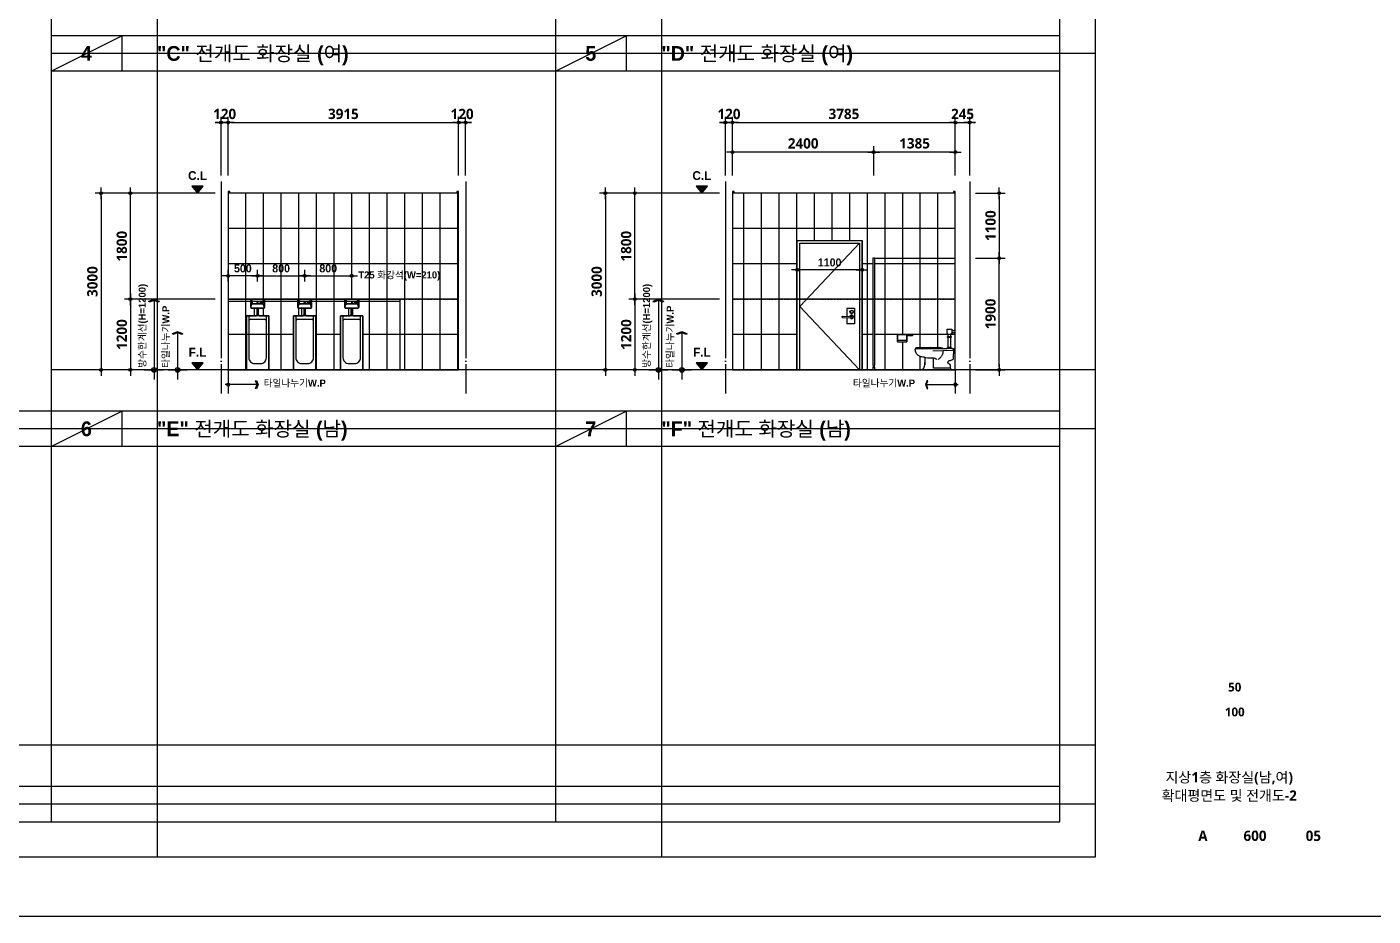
# Model space of a CAD drawing. Header units: millimetres. Extents: x 0 to 336000, y 0 to 30768.
# Drawn here: x 186352 to 209223, y 0 to 15100 of the extents above; entities that cross this region are included whole.
import ezdxf
from ezdxf.enums import TextEntityAlignment as Align

# ---------------------------------------------------------------- set-up
doc = ezdxf.new("R2010")
doc.units = ezdxf.units.MM
doc.header["$LTSCALE"] = 50
doc.linetypes.add('CEN', pattern=[62, 60, -1, 0, -1])
doc.linetypes.add('HID', pattern=[0.5, 0.25, -0.25])
doc.layers.get('Defpoints').update_dxf_attribs({"color": 153})
for name, color, linetype in [('A-ANNO-DIM', 4, 'Continuous'), ('A-ANNO-GRA1', 7, 'Continuous'), ('A-ANNO-LEAD', 4, 'Continuous'), ('A-ANNO-SYMB', 7, 'Continuous'), ('A-ANNO-TEXT1', 7, 'Continuous'), ('A-ANNO-TITL', 7, 'Continuous'), ('A-CEN', 1, 'CEN'), ('A-FLOR-TOIL-ELE1', 3, 'Continuous'), ('A-FLOR-TOIL-ELE2', 4, 'Continuous'), ('A-FLOR-TOIL-TILE', 8, 'Continuous'), ('A-ST-AXIS-DIM', 7, 'Continuous'), ('A-WALL-MASN', 3, 'Continuous'), ('CEN', 1, 'Continuous'), ('DIM', 7, 'Continuous'), ('DOOR', 4, 'Continuous'), ('ELE2', 3, 'Continuous'), ('HID', 7, 'HID'), ('WIN', 6, 'Continuous')]:
    doc.layers.add(name, color=color, linetype=linetype)
doc.layers.add('G(그리드1)', color=185, linetype='Continuous', plot=False)
doc.layers.add('G(그리드2)', color=235, linetype='Continuous', plot=False)
doc.styles.add('2020음성 1차', font='나눔고딕Bold.ttf')
doc.styles.add('SH_진천_나눔', font='')
doc.styles.get('SH_진천_나눔').set_extended_font_data('NanumGothic', bold=True)
doc.dimstyles.new('SHP 50', dxfattribs={"dimscale": 50, "dimtxt": 3.5, "dimasz": 1, "dimexe": 2, "dimexo": 2, "dimgap": 1, "dimtad": 1, "dimdec": 0, "dimzin": 0, "dimdsep": 46, "dimtxsty": 'SH_진천_나눔', "dimblk": 'DIMDOT', "dimcen": 0.09, "dimclrd": 256, "dimclre": 256, "dimclrt": 3, "dimadec": 0, "dimazin": 1, "dimtfac": 1, "dimtdec": 0, "dimtix": 1, "dimtmove": 2, "dimatfit": 0, "dimldrblk": 'DIMDOT', "dimfxl": 1, "dimtolj": 1, "dimtzin": 0, "dimlwd": -1, "dimlwe": -1, "dimarcsym": 0})
doc.dimstyles.new('SHP 50내부', dxfattribs={"dimscale": 50, "dimtxt": 2.7, "dimasz": 1, "dimexe": 2, "dimexo": 2, "dimgap": 1, "dimtad": 1, "dimdec": 0, "dimzin": 0, "dimdsep": 46, "dimtxsty": '2020음성 1차', "dimblk": 'DIMDOT', "dimcen": 0.09, "dimclrd": 256, "dimclre": 256, "dimclrt": 3, "dimadec": 0, "dimazin": 1, "dimtfac": 1, "dimtdec": 0, "dimtix": 1, "dimtmove": 2, "dimatfit": 0, "dimldrblk": 'DIMDOT', "dimfxl": 1, "dimtolj": 1, "dimtzin": 0, "dimlwd": -1, "dimlwe": -1, "dimarcsym": 0})

# ---------------------------------------------------------------- blocks, each defined once
blk = doc.blocks.new('DIMDOT')
at = {"color": 0}
blk.add_line((-2, 0), (2, 0), dxfattribs=at)
for radius in [0.5, 0.25]:
    blk.add_circle((0, 0), radius, dxfattribs=at)
blk = doc.blocks.new('*D22084')
at = {"layer": 'A-ST-AXIS-DIM'}
for p, q in [((189651, 12575), (189651, 13575)), ((189771, 12575), (189771, 13575)), ((189601, 13475), (189551, 13475)), ((189771, 13475), (189651, 13475)), ((189821, 13475), (189871, 13475))]:
    blk.add_line(p, q, dxfattribs=at)
at = {"layer": 'Defpoints', "color": 0}
for p in [(189651, 13475), (189651, 12475), (189771, 12475)]:
    blk.add_point(p, dxfattribs=at)
at = {"layer": 'A-ST-AXIS-DIM', "linetype": 'ByBlock', "xscale": 50, "yscale": 50, "zscale": 50}
blk.add_blockref('DIMDOT', (189651, 13475), dxfattribs=at)
at = {"layer": 'A-ST-AXIS-DIM', "linetype": 'ByBlock', "xscale": 50, "yscale": 50, "zscale": 50, "rotation": 180}
blk.add_blockref('DIMDOT', (189771, 13475), dxfattribs=at)
at = {"layer": 'A-ST-AXIS-DIM', "color": 3, "insert": (189711, 13621), "char_height": 175, "attachment_point": 5, "style": 'SH_진천_나눔'}
blk.add_mtext('\\A1;120', dxfattribs=at)
blk = doc.blocks.new('*D22085')
at = {"layer": 'A-ST-AXIS-DIM'}
for p, q in [((189771, 12575), (189771, 13575)), ((193686, 12575), (193686, 13575)), ((189821, 13475), (193636, 13475))]:
    blk.add_line(p, q, dxfattribs=at)
at = {"layer": 'Defpoints', "color": 0}
for p in [(193686, 13475), (189771, 12475), (193686, 12475)]:
    blk.add_point(p, dxfattribs=at)
at = {"layer": 'A-ST-AXIS-DIM', "linetype": 'ByBlock', "xscale": 50, "yscale": 50, "zscale": 50, "rotation": 180}
blk.add_blockref('DIMDOT', (189771, 13475), dxfattribs=at)
at = {"layer": 'A-ST-AXIS-DIM', "linetype": 'ByBlock', "xscale": 50, "yscale": 50, "zscale": 50}
blk.add_blockref('DIMDOT', (193686, 13475), dxfattribs=at)
at = {"layer": 'A-ST-AXIS-DIM', "color": 3, "insert": (191729, 13622), "char_height": 175, "attachment_point": 5, "style": 'SH_진천_나눔'}
blk.add_mtext('\\A1;3915', dxfattribs=at)
blk = doc.blocks.new('*D22086')
at = {"layer": 'A-ST-AXIS-DIM'}
for p, q in [((193686, 12575), (193686, 13575)), ((193806, 12575), (193806, 13575)), ((193636, 13475), (193586, 13475)), ((193686, 13475), (193806, 13475)), ((193856, 13475), (193906, 13475))]:
    blk.add_line(p, q, dxfattribs=at)
at = {"layer": 'Defpoints', "color": 0}
for p in [(193806, 13475), (193686, 12475), (193806, 12475)]:
    blk.add_point(p, dxfattribs=at)
at = {"layer": 'A-ST-AXIS-DIM', "linetype": 'ByBlock', "xscale": 50, "yscale": 50, "zscale": 50}
blk.add_blockref('DIMDOT', (193686, 13475), dxfattribs=at)
at = {"layer": 'A-ST-AXIS-DIM', "linetype": 'ByBlock', "xscale": 50, "yscale": 50, "zscale": 50, "rotation": 180}
blk.add_blockref('DIMDOT', (193806, 13475), dxfattribs=at)
at = {"layer": 'A-ST-AXIS-DIM', "color": 3, "insert": (193746, 13621), "char_height": 175, "attachment_point": 5, "style": 'SH_진천_나눔'}
blk.add_mtext('\\A1;120', dxfattribs=at)
blk = doc.blocks.new('*D22087')
at = {"layer": 'A-ST-AXIS-DIM'}
for p, q in [((189551, 12275), (187511, 12275)), ((187611, 12225), (187611, 9325)), ((189551, 9275), (187511, 9275))]:
    blk.add_line(p, q, dxfattribs=at)
at = {"layer": 'Defpoints', "color": 0}
for p in [(189651, 12275), (187611, 9275), (189651, 9275)]:
    blk.add_point(p, dxfattribs=at)
at = {"layer": 'A-ST-AXIS-DIM', "linetype": 'ByBlock', "xscale": 50, "yscale": 50, "zscale": 50}
for p, rotation in [((187611, 12275), 90), ((187611, 9275), 270)]:
    blk.add_blockref('DIMDOT', p, dxfattribs=dict(at, rotation=rotation))
at = {"layer": 'A-ST-AXIS-DIM', "color": 3, "insert": (187465, 10775), "char_height": 175, "attachment_point": 5, "rotation": 90, "style": 'SH_진천_나눔'}
blk.add_mtext('\\A1;3000', dxfattribs=at)
blk = doc.blocks.new('*D22088')
at = {"layer": 'A-ST-AXIS-DIM'}
for p, q in [((189551, 12275), (188011, 12275)), ((188111, 10525), (188111, 12225)), ((189551, 10475), (188011, 10475))]:
    blk.add_line(p, q, dxfattribs=at)
at = {"layer": 'Defpoints', "color": 0}
for p in [(188111, 12275), (189651, 12275), (189651, 10475)]:
    blk.add_point(p, dxfattribs=at)
at = {"layer": 'A-ST-AXIS-DIM', "linetype": 'ByBlock', "xscale": 50, "yscale": 50, "zscale": 50}
for p, rotation in [((188111, 12275), 90), ((188111, 10475), 270)]:
    blk.add_blockref('DIMDOT', p, dxfattribs=dict(at, rotation=rotation))
at = {"layer": 'A-ST-AXIS-DIM', "color": 3, "insert": (187965, 11375), "char_height": 175, "attachment_point": 5, "rotation": 90, "style": 'SH_진천_나눔'}
blk.add_mtext('\\A1;1800', dxfattribs=at)
blk = doc.blocks.new('*D22089')
at = {"layer": 'A-ST-AXIS-DIM'}
for p, q in [((189551, 10475), (188011, 10475)), ((188111, 10425), (188111, 9325)), ((189551, 9275), (188011, 9275))]:
    blk.add_line(p, q, dxfattribs=at)
at = {"layer": 'Defpoints', "color": 0}
for p in [(189651, 10475), (188111, 9275), (189651, 9275)]:
    blk.add_point(p, dxfattribs=at)
at = {"layer": 'A-ST-AXIS-DIM', "linetype": 'ByBlock', "xscale": 50, "yscale": 50, "zscale": 50}
for p, rotation in [((188111, 10475), 90), ((188111, 9275), 270)]:
    blk.add_blockref('DIMDOT', p, dxfattribs=dict(at, rotation=rotation))
at = {"layer": 'A-ST-AXIS-DIM', "color": 3, "insert": (187965, 9875), "char_height": 175, "attachment_point": 5, "rotation": 90, "style": 'SH_진천_나눔'}
blk.add_mtext('\\A1;1200', dxfattribs=at)
blk = doc.blocks.new('ARROWX')
blk.add_lwpolyline([(-0.2, -0.5), (-0.29, -0.46), (-0.11, 0), (-0.29, 0.46), (-0.2, 0.5), (0, 0)], close=True)
for points in [[(-0.2, 0.5), (-0.29, 0.46), (0, 0), (-0.11, 0)], [(0, 0), (-0.11, 0), (-0.2, -0.5), (-0.29, -0.46)]]:
    blk.add_solid(points)
blk = doc.blocks.new('Z_DOT')
at = {"layer": 'DIM', "color": 0}
for p, q in [((-3, 0), (3, 0)), ((0, -3), (0, 3))]:
    blk.add_line(p, q, dxfattribs=at)
for radius in [0.75, 0.375]:
    blk.add_circle((0, 0), radius, dxfattribs=at)
blk = doc.blocks.new('*D22090')
at = {"layer": 'A-ANNO-DIM'}
for p, q in [((189771, 10775), (189771, 10975)), ((190221, 10875), (189821, 10875)), ((190271, 10775), (190271, 10975))]:
    blk.add_line(p, q, dxfattribs=at)
at = {"layer": 'Defpoints', "color": 0}
for p in [(189771, 10875), (189771, 10675), (190271, 10675)]:
    blk.add_point(p, dxfattribs=at)
at = {"layer": 'A-ANNO-DIM', "linetype": 'ByBlock', "xscale": 50, "yscale": 50, "zscale": 50, "rotation": 180}
blk.add_blockref('DIMDOT', (189771, 10875), dxfattribs=at)
at = {"layer": 'A-ANNO-DIM', "linetype": 'ByBlock', "xscale": 50, "yscale": 50, "zscale": 50}
blk.add_blockref('DIMDOT', (190271, 10875), dxfattribs=at)
at = {"layer": 'A-ANNO-DIM', "color": 3, "insert": (190021, 10999), "char_height": 135, "attachment_point": 5, "style": '2020음성 1차'}
blk.add_mtext('\\A1;500', dxfattribs=at)
blk = doc.blocks.new('*D22091')
at = {"layer": 'A-ANNO-DIM'}
for p, q in [((190271, 10775), (190271, 10975)), ((190321, 10875), (191021, 10875)), ((191071, 10775), (191071, 10975))]:
    blk.add_line(p, q, dxfattribs=at)
at = {"layer": 'Defpoints', "color": 0}
for p in [(191071, 10875), (190271, 10675), (191071, 10675)]:
    blk.add_point(p, dxfattribs=at)
at = {"layer": 'A-ANNO-DIM', "linetype": 'ByBlock', "xscale": 50, "yscale": 50, "zscale": 50, "rotation": 180}
blk.add_blockref('DIMDOT', (190271, 10875), dxfattribs=at)
at = {"layer": 'A-ANNO-DIM', "linetype": 'ByBlock', "xscale": 50, "yscale": 50, "zscale": 50}
blk.add_blockref('DIMDOT', (191071, 10875), dxfattribs=at)
at = {"layer": 'A-ANNO-DIM', "color": 3, "insert": (190671, 10999), "char_height": 135, "attachment_point": 5, "style": '2020음성 1차'}
blk.add_mtext('\\A1;800', dxfattribs=at)
blk = doc.blocks.new('*D22092')
at = {"layer": 'A-ANNO-DIM'}
for p, q in [((191071, 10775), (191071, 10975)), ((191121, 10875), (191821, 10875)), ((191871, 10775), (191871, 10975))]:
    blk.add_line(p, q, dxfattribs=at)
at = {"layer": 'Defpoints', "color": 0}
for p in [(191871, 10875), (191071, 10675), (191871, 10675)]:
    blk.add_point(p, dxfattribs=at)
at = {"layer": 'A-ANNO-DIM', "linetype": 'ByBlock', "xscale": 50, "yscale": 50, "zscale": 50, "rotation": 180}
blk.add_blockref('DIMDOT', (191071, 10875), dxfattribs=at)
at = {"layer": 'A-ANNO-DIM', "linetype": 'ByBlock', "xscale": 50, "yscale": 50, "zscale": 50}
blk.add_blockref('DIMDOT', (191871, 10875), dxfattribs=at)
at = {"layer": 'A-ANNO-DIM', "color": 3, "insert": (191471, 10999), "char_height": 135, "attachment_point": 5, "style": '2020음성 1차'}
blk.add_mtext('\\A1;800', dxfattribs=at)
blk = doc.blocks.new('_CIDOTB')
at = {"color": 0, "linetype": 'ByBlock'}
blk.add_line((2, 0), (-1, 0), dxfattribs=at)
blk.add_circle((0, 0), 0.5, dxfattribs=at)
blk = doc.blocks.new('*D22106')
at = {"layer": 'A-ST-AXIS-DIM'}
for p, q in [((198220, 12575), (198220, 13575)), ((198340, 12575), (198340, 13575)), ((198170, 13475), (198120, 13475)), ((198340, 13475), (198220, 13475)), ((198390, 13475), (198440, 13475))]:
    blk.add_line(p, q, dxfattribs=at)
at = {"layer": 'Defpoints', "color": 0}
for p in [(198220, 13475), (198220, 12475), (198340, 12475)]:
    blk.add_point(p, dxfattribs=at)
at = {"layer": 'A-ST-AXIS-DIM', "linetype": 'ByBlock', "xscale": 50, "yscale": 50, "zscale": 50}
blk.add_blockref('DIMDOT', (198220, 13475), dxfattribs=at)
at = {"layer": 'A-ST-AXIS-DIM', "linetype": 'ByBlock', "xscale": 50, "yscale": 50, "zscale": 50, "rotation": 180}
blk.add_blockref('DIMDOT', (198340, 13475), dxfattribs=at)
at = {"layer": 'A-ST-AXIS-DIM', "color": 3, "insert": (198280, 13621), "char_height": 175, "attachment_point": 5, "style": 'SH_진천_나눔'}
blk.add_mtext('\\A1;120', dxfattribs=at)
blk = doc.blocks.new('*D22107')
at = {"layer": 'A-ST-AXIS-DIM'}
for p, q in [((198340, 12575), (198340, 13575)), ((202125, 12575), (202125, 13575)), ((198390, 13475), (202075, 13475))]:
    blk.add_line(p, q, dxfattribs=at)
at = {"layer": 'Defpoints', "color": 0}
for p in [(202125, 13475), (198340, 12475), (202125, 12475)]:
    blk.add_point(p, dxfattribs=at)
at = {"layer": 'A-ST-AXIS-DIM', "linetype": 'ByBlock', "xscale": 50, "yscale": 50, "zscale": 50, "rotation": 180}
blk.add_blockref('DIMDOT', (198340, 13475), dxfattribs=at)
at = {"layer": 'A-ST-AXIS-DIM', "linetype": 'ByBlock', "xscale": 50, "yscale": 50, "zscale": 50}
blk.add_blockref('DIMDOT', (202125, 13475), dxfattribs=at)
at = {"layer": 'A-ST-AXIS-DIM', "color": 3, "insert": (200233, 13622), "char_height": 175, "attachment_point": 5, "style": 'SH_진천_나눔'}
blk.add_mtext('\\A1;3785', dxfattribs=at)
blk = doc.blocks.new('*D22108')
at = {"layer": 'A-ST-AXIS-DIM'}
for p, q in [((202125, 12575), (202125, 13575)), ((202370, 12575), (202370, 13575)), ((202075, 13475), (202025, 13475)), ((202125, 13475), (202370, 13475)), ((202420, 13475), (202470, 13475))]:
    blk.add_line(p, q, dxfattribs=at)
at = {"layer": 'Defpoints', "color": 0}
for p in [(202370, 13475), (202125, 12475), (202370, 12475)]:
    blk.add_point(p, dxfattribs=at)
at = {"layer": 'A-ST-AXIS-DIM', "linetype": 'ByBlock', "xscale": 50, "yscale": 50, "zscale": 50}
blk.add_blockref('DIMDOT', (202125, 13475), dxfattribs=at)
at = {"layer": 'A-ST-AXIS-DIM', "linetype": 'ByBlock', "xscale": 50, "yscale": 50, "zscale": 50, "rotation": 180}
blk.add_blockref('DIMDOT', (202370, 13475), dxfattribs=at)
at = {"layer": 'A-ST-AXIS-DIM', "color": 3, "insert": (202248, 13621), "char_height": 175, "attachment_point": 5, "style": 'SH_진천_나눔'}
blk.add_mtext('\\A1;245', dxfattribs=at)
blk = doc.blocks.new('*D22109')
at = {"layer": 'A-ST-AXIS-DIM'}
for p, q in [((198120, 12275), (196080, 12275)), ((196180, 12225), (196180, 9325)), ((198120, 9275), (196080, 9275))]:
    blk.add_line(p, q, dxfattribs=at)
at = {"layer": 'Defpoints', "color": 0}
for p in [(198220, 12275), (196180, 9275), (198220, 9275)]:
    blk.add_point(p, dxfattribs=at)
at = {"layer": 'A-ST-AXIS-DIM', "linetype": 'ByBlock', "xscale": 50, "yscale": 50, "zscale": 50}
for p, rotation in [((196180, 12275), 90), ((196180, 9275), 270)]:
    blk.add_blockref('DIMDOT', p, dxfattribs=dict(at, rotation=rotation))
at = {"layer": 'A-ST-AXIS-DIM', "color": 3, "insert": (196033, 10775), "char_height": 175, "attachment_point": 5, "rotation": 90, "style": 'SH_진천_나눔'}
blk.add_mtext('\\A1;3000', dxfattribs=at)
blk = doc.blocks.new('*D22110')
at = {"layer": 'A-ST-AXIS-DIM'}
for p, q in [((198120, 12275), (196580, 12275)), ((196680, 10525), (196680, 12225)), ((198120, 10475), (196580, 10475))]:
    blk.add_line(p, q, dxfattribs=at)
at = {"layer": 'Defpoints', "color": 0}
for p in [(196680, 12275), (198220, 12275), (198220, 10475)]:
    blk.add_point(p, dxfattribs=at)
at = {"layer": 'A-ST-AXIS-DIM', "linetype": 'ByBlock', "xscale": 50, "yscale": 50, "zscale": 50}
for p, rotation in [((196680, 12275), 90), ((196680, 10475), 270)]:
    blk.add_blockref('DIMDOT', p, dxfattribs=dict(at, rotation=rotation))
at = {"layer": 'A-ST-AXIS-DIM', "color": 3, "insert": (196533, 11375), "char_height": 175, "attachment_point": 5, "rotation": 90, "style": 'SH_진천_나눔'}
blk.add_mtext('\\A1;1800', dxfattribs=at)
blk = doc.blocks.new('*D22111')
at = {"layer": 'A-ST-AXIS-DIM'}
for p, q in [((198120, 10475), (196580, 10475)), ((196680, 10425), (196680, 9325)), ((198120, 9275), (196580, 9275))]:
    blk.add_line(p, q, dxfattribs=at)
at = {"layer": 'Defpoints', "color": 0}
for p in [(198220, 10475), (196680, 9275), (198220, 9275)]:
    blk.add_point(p, dxfattribs=at)
at = {"layer": 'A-ST-AXIS-DIM', "linetype": 'ByBlock', "xscale": 50, "yscale": 50, "zscale": 50}
for p, rotation in [((196680, 10475), 90), ((196680, 9275), 270)]:
    blk.add_blockref('DIMDOT', p, dxfattribs=dict(at, rotation=rotation))
at = {"layer": 'A-ST-AXIS-DIM', "color": 3, "insert": (196534, 9875), "char_height": 175, "attachment_point": 5, "rotation": 90, "style": 'SH_진천_나눔'}
blk.add_mtext('\\A1;1200', dxfattribs=at)
blk = doc.blocks.new('*D22112')
at = {"layer": 'A-ST-AXIS-DIM'}
for p, q in [((202470, 11175), (202970, 11175)), ((202870, 9325), (202870, 11125)), ((202470, 9275), (202970, 9275))]:
    blk.add_line(p, q, dxfattribs=at)
at = {"layer": 'Defpoints', "color": 0}
for p in [(202370, 11175), (202870, 11175), (202370, 9275)]:
    blk.add_point(p, dxfattribs=at)
at = {"layer": 'A-ST-AXIS-DIM', "linetype": 'ByBlock', "xscale": 50, "yscale": 50, "zscale": 50}
for p, rotation in [((202870, 11175), 90), ((202870, 9275), 270)]:
    blk.add_blockref('DIMDOT', p, dxfattribs=dict(at, rotation=rotation))
at = {"layer": 'A-ST-AXIS-DIM', "color": 3, "insert": (202723, 10225), "char_height": 175, "attachment_point": 5, "rotation": 90, "style": 'SH_진천_나눔'}
blk.add_mtext('\\A1;1900', dxfattribs=at)
blk = doc.blocks.new('*D22113')
at = {"layer": 'A-ST-AXIS-DIM'}
for p, q in [((202470, 12275), (202970, 12275)), ((202870, 12225), (202870, 11225)), ((202470, 11175), (202970, 11175))]:
    blk.add_line(p, q, dxfattribs=at)
at = {"layer": 'Defpoints', "color": 0}
for p in [(202370, 12275), (202370, 11175), (202870, 11175)]:
    blk.add_point(p, dxfattribs=at)
at = {"layer": 'A-ST-AXIS-DIM', "linetype": 'ByBlock', "xscale": 50, "yscale": 50, "zscale": 50}
for p, rotation in [((202870, 12275), 90), ((202870, 11175), 270)]:
    blk.add_blockref('DIMDOT', p, dxfattribs=dict(at, rotation=rotation))
at = {"layer": 'A-ST-AXIS-DIM', "color": 3, "insert": (202724, 11725), "char_height": 175, "attachment_point": 5, "rotation": 90, "style": 'SH_진천_나눔'}
blk.add_mtext('\\A1;1100', dxfattribs=at)
blk = doc.blocks.new('*D22114')
at = {"layer": 'A-ST-AXIS-DIM'}
for p, q in [((198340, 12575), (198340, 13075)), ((200740, 12575), (200740, 13075)), ((200690, 12975), (198390, 12975))]:
    blk.add_line(p, q, dxfattribs=at)
at = {"layer": 'Defpoints', "color": 0}
for p in [(198340, 12975), (198340, 12475), (200740, 12475)]:
    blk.add_point(p, dxfattribs=at)
at = {"layer": 'A-ST-AXIS-DIM', "linetype": 'ByBlock', "xscale": 50, "yscale": 50, "zscale": 50, "rotation": 180}
blk.add_blockref('DIMDOT', (198340, 12975), dxfattribs=at)
at = {"layer": 'A-ST-AXIS-DIM', "linetype": 'ByBlock', "xscale": 50, "yscale": 50, "zscale": 50}
blk.add_blockref('DIMDOT', (200740, 12975), dxfattribs=at)
at = {"layer": 'A-ST-AXIS-DIM', "color": 3, "insert": (199540, 13121), "char_height": 175, "attachment_point": 5, "style": 'SH_진천_나눔'}
blk.add_mtext('\\A1;2400', dxfattribs=at)
blk = doc.blocks.new('*D22115')
at = {"layer": 'A-ST-AXIS-DIM'}
for p, q in [((200740, 12575), (200740, 13075)), ((202125, 12575), (202125, 13075)), ((202075, 12975), (200790, 12975))]:
    blk.add_line(p, q, dxfattribs=at)
at = {"layer": 'Defpoints', "color": 0}
for p in [(200740, 12975), (200740, 12475), (202125, 12475)]:
    blk.add_point(p, dxfattribs=at)
at = {"layer": 'A-ST-AXIS-DIM', "linetype": 'ByBlock', "xscale": 50, "yscale": 50, "zscale": 50, "rotation": 180}
blk.add_blockref('DIMDOT', (200740, 12975), dxfattribs=at)
at = {"layer": 'A-ST-AXIS-DIM', "linetype": 'ByBlock', "xscale": 50, "yscale": 50, "zscale": 50}
blk.add_blockref('DIMDOT', (202125, 12975), dxfattribs=at)
at = {"layer": 'A-ST-AXIS-DIM', "color": 3, "insert": (201433, 13122), "char_height": 175, "attachment_point": 5, "style": 'SH_진천_나눔'}
blk.add_mtext('\\A1;1385', dxfattribs=at)
blk = doc.blocks.new('*D22116')
at = {"layer": 'A-ANNO-DIM'}
for p, q in [((199440, 10875), (199440, 11075)), ((200540, 10875), (200540, 11075)), ((200490, 10975), (199490, 10975))]:
    blk.add_line(p, q, dxfattribs=at)
at = {"layer": 'Defpoints', "color": 0}
for p in [(199440, 10975), (199440, 10775), (200540, 10775)]:
    blk.add_point(p, dxfattribs=at)
at = {"layer": 'A-ANNO-DIM', "linetype": 'ByBlock', "xscale": 50, "yscale": 50, "zscale": 50, "rotation": 180}
blk.add_blockref('DIMDOT', (199440, 10975), dxfattribs=at)
at = {"layer": 'A-ANNO-DIM', "linetype": 'ByBlock', "xscale": 50, "yscale": 50, "zscale": 50}
blk.add_blockref('DIMDOT', (200540, 10975), dxfattribs=at)
at = {"layer": 'A-ANNO-DIM', "color": 3, "insert": (199990, 11099), "char_height": 135, "attachment_point": 5, "style": '2020음성 1차'}
blk.add_mtext('\\A1;1100', dxfattribs=at)

msp = doc.modelspace()

# ---------------------------------------------------------------- hatches: boundary and pattern name
at = {"layer": 'A-ANNO-SYMB', "transparency": 33554687}
h = msp.add_hatch(color=256, dxfattribs=at)
h.dxf.hatch_style = 1
h.paths.add_polyline_path([(189346.8, 12395.5), (189155.8, 12395.5), (189251.3, 12275)])
h = msp.add_hatch(color=256, dxfattribs=at)
h.dxf.hatch_style = 1
h.paths.add_polyline_path([(197915.5, 12395.5), (197724.5, 12395.5), (197820, 12275)])
h = msp.add_hatch(color=256, dxfattribs=at)
h.dxf.hatch_style = 1
h.paths.add_polyline_path([(189346.8, 9395.5), (189155.8, 9395.5), (189251.3, 9275)])
h = msp.add_hatch(color=256, dxfattribs=at)
h.dxf.hatch_style = 1
h.paths.add_polyline_path([(197915.5, 9395.5), (197724.5, 9395.5), (197820, 9275)])

# ---------------------------------------------------------------- linework, layer by layer
at = {"layer": 'A-ANNO-GRA1'}
for p, q in [((186762.6, 27100), (186762.6, 1600)), ((195331.3, 27100), (195331.3, 1600)), ((203900, 14950), (186762.6, 14950)), ((187962.6, 14950), (187962.6, 14350)), ((196531.3, 14950), (196531.3, 14350)), ((203900, 14350), (186762.6, 14350)), ((203900, 8575), (169625.2, 8575)), ((187962.6, 8575), (187962.6, 7975)), ((196531.3, 8575), (196531.3, 7975)), ((203900, 7975), (169625.2, 7975)), ((203900, 2200), (169625.2, 2200))]:
    msp.add_line(p, q, dxfattribs=at)
msp.add_lwpolyline([(169625.2, 27100), (169625.2, 1600), (203900, 1600), (203900, 27100)], close=True, dxfattribs=at)
at = {"layer": 'A-ANNO-LEAD'}
msp.add_lwpolyline([(191443.6, 10457.5, 0, 40, 0), (191510.4, 10557.1, 0, 0, 0), (191732.3, 10888.1, 0, 0, 0), (191982.3, 10888.1, 0, 0, 0)], format="xyseb", dxfattribs=at)
at = {"layer": 'A-ANNO-SYMB'}
for p, q in [((188511.3, 10456.4), (188511.3, 9376.4)), ((197080, 10456.4), (197080, 9376.4)), ((188911.3, 9900.4), (188911.3, 9437)), ((197480, 9900.4), (197480, 9437)), ((190257.4, 9025), (189871.3, 9025)), ((201638.9, 9025), (202025, 9025))]:
    msp.add_line(p, q, dxfattribs=at)
at = {"layer": 'A-ANNO-SYMB', "transparency": 33554687}
for points in [[(189346.8, 12395.5), (189155.8, 12395.5), (189251.3, 12275)], [(197915.5, 12395.5), (197724.5, 12395.5), (197820, 12275)], [(189346.8, 9395.5), (189155.8, 9395.5), (189251.3, 9275)], [(197915.5, 9395.5), (197724.5, 9395.5), (197820, 9275)]]:
    msp.add_lwpolyline(points, close=True, dxfattribs=at)
at = {"layer": 'A-CEN'}
for p, q in [((189651.3, 12475), (189651.3, 8875)), ((193806.3, 12475), (193806.3, 8875)), ((198220, 12475), (198220, 8875)), ((202370, 12475), (202370, 8875))]:
    msp.add_line(p, q, dxfattribs=at)
at = {"layer": 'A-FLOR-TOIL-ELE1'}
msp.add_lwpolyline([(200540, 9275), (199440, 9275), (199440, 11475), (200540, 11475)], close=True, dxfattribs=at)
at = {"layer": 'A-FLOR-TOIL-ELE2'}
for p, q in [((190153.8, 10335), (190153.8, 10465)), ((190153.8, 10335), (190175, 10393.4)), ((190163.8, 10475), (190378.8, 10475)), ((190378.8, 10325), (190163.8, 10325)), ((190181.9, 10410), (190181.9, 10433.5)), ((190184.4, 10400), (190358.2, 10400)), ((190348.2, 10400), (190189.4, 10400)), ((190191.9, 10443.5), (190350.7, 10443.5)), ((190221.3, 10195), (190221.3, 10325)), ((190261.3, 10210), (190261.3, 10325)), ((190261.3, 10325), (190281.3, 10325)), ((190281.3, 10325), (190281.3, 10210)), ((190317.8, 10412.4), (190317.8, 10431.2)), ((190319.8, 10433.2), (190351.4, 10433.2)), ((190351.4, 10410.4), (190319.8, 10410.4)), ((190353.4, 10431.2), (190353.4, 10412.4)), ((190360.7, 10433.5), (190360.7, 10410)), ((190388.8, 10335), (190367.6, 10393.4)), ((190388.8, 10465), (190388.8, 10335)), ((190953.8, 10335), (190953.8, 10465)), ((190953.8, 10335), (190975, 10393.4)), ((190963.8, 10475), (191178.8, 10475)), ((191178.8, 10325), (190963.8, 10325)), ((190981.9, 10410), (190981.9, 10433.5)), ((190984.4, 10400), (191158.2, 10400)), ((191148.2, 10400), (190989.4, 10400)), ((190991.9, 10443.5), (191150.7, 10443.5)), ((191021.3, 10195), (191021.3, 10325)), ((191061.3, 10210), (191061.3, 10325)), ((191061.3, 10325), (191081.3, 10325)), ((191081.3, 10325), (191081.3, 10210)), ((191117.8, 10412.4), (191117.8, 10431.2)), ((191119.8, 10433.2), (191151.4, 10433.2)), ((191151.4, 10410.4), (191119.8, 10410.4)), ((191153.4, 10431.2), (191153.4, 10412.4)), ((191160.7, 10433.5), (191160.7, 10410)), ((191188.8, 10335), (191167.6, 10393.4)), ((191188.8, 10465), (191188.8, 10335)), ((191753.8, 10335), (191753.8, 10465)), ((191753.8, 10335), (191775, 10393.4)), ((191763.8, 10475), (191978.8, 10475)), ((191978.8, 10325), (191763.8, 10325)), ((191781.9, 10410), (191781.9, 10433.5)), ((191784.4, 10400), (191958.2, 10400)), ((191948.2, 10400), (191789.4, 10400)), ((191791.9, 10443.5), (191950.7, 10443.5)), ((191821.3, 10195), (191821.3, 10325)), ((191861.3, 10210), (191861.3, 10325)), ((191861.3, 10325), (191881.3, 10325)), ((191881.3, 10325), (191881.3, 10210)), ((191917.8, 10412.4), (191917.8, 10431.2)), ((191919.8, 10433.2), (191951.4, 10433.2)), ((191951.4, 10410.4), (191919.8, 10410.4)), ((191953.4, 10431.2), (191953.4, 10412.4)), ((191960.7, 10433.5), (191960.7, 10410)), ((191988.8, 10335), (191967.6, 10393.4)), ((191988.8, 10465), (191988.8, 10335)), ((192686.3, 10475), (192686.3, 9275)), ((200283.9, 10320.8), (200283.9, 10185.2)), ((200414.8, 10320.8), (200283.9, 10320.8)), ((200414.8, 10320.8), (200414.8, 10059)), ((190081.3, 10195), (190246.3, 10195)), ((190081.3, 9275), (190081.3, 10195)), ((190151.3, 10135), (190391.3, 10135)), ((190246.3, 10195), (190251.3, 10205)), ((190296.3, 10195), (190246.3, 10195)), ((190251.3, 10205), (190256.3, 10205)), ((190251.3, 10205), (190291.3, 10205)), ((190256.3, 10210), (190261.3, 10210)), ((190256.3, 10205), (190256.3, 10210)), ((190256.3, 10210), (190286.3, 10210)), ((190281.3, 10210), (190286.3, 10210)), ((190286.3, 10210), (190286.3, 10205)), ((190286.3, 10205), (190291.3, 10205)), ((190291.3, 10205), (190296.3, 10195)), ((190296.3, 10195), (190461.3, 10195)), ((190461.3, 10195), (190461.3, 9275)), ((190881.3, 10195), (191046.3, 10195)), ((190881.3, 9275), (190881.3, 10195)), ((190951.3, 10135), (191191.3, 10135)), ((191046.3, 10195), (191051.3, 10205)), ((191096.3, 10195), (191046.3, 10195)), ((191051.3, 10205), (191056.3, 10205)), ((191051.3, 10205), (191091.3, 10205)), ((191056.3, 10210), (191061.3, 10210)), ((191056.3, 10205), (191056.3, 10210)), ((191056.3, 10210), (191086.3, 10210)), ((191081.3, 10210), (191086.3, 10210)), ((191086.3, 10210), (191086.3, 10205)), ((191086.3, 10205), (191091.3, 10205)), ((191091.3, 10205), (191096.3, 10195)), ((191096.3, 10195), (191261.3, 10195)), ((191261.3, 10195), (191261.3, 9275)), ((191681.3, 10195), (191846.3, 10195)), ((191681.3, 9275), (191681.3, 10195)), ((191751.3, 10135), (191991.3, 10135)), ((191846.3, 10195), (191851.3, 10205)), ((191896.3, 10195), (191846.3, 10195)), ((191851.3, 10205), (191856.3, 10205)), ((191851.3, 10205), (191891.3, 10205)), ((191856.3, 10210), (191861.3, 10210)), ((191856.3, 10205), (191856.3, 10210)), ((191856.3, 10210), (191886.3, 10210)), ((191881.3, 10210), (191886.3, 10210)), ((191886.3, 10210), (191886.3, 10205)), ((191886.3, 10205), (191891.3, 10205)), ((191891.3, 10205), (191896.3, 10195)), ((191896.3, 10195), (192061.3, 10195)), ((192061.3, 10195), (192061.3, 9275)), ((200206.5, 10182.9), (200363.6, 10187.6)), ((200206.5, 10167.1), (200363.6, 10162.4)), ((200283.9, 10164.8), (200283.9, 10059)), ((200414.8, 10059), (200283.9, 10059)), ((201144, 9874.1), (201300, 9874.1)), ((201144, 9874.1), (201144, 9754.1)), ((201144, 9754.1), (201144, 9874.1)), ((201400, 9874.1), (201300, 9874.1)), ((201300, 9874.1), (201300, 9754.1)), ((201300, 9754.1), (201300, 9874.1)), ((201400, 9854.1), (201300, 9854.1)), ((201400, 9874.1), (201400, 9854.1)), ((202045, 9874.1), (202005, 9874.1)), ((202005, 9844.1), (202045, 9844.1)), ((202065, 9944.1), (202065, 9904.1)), ((202115, 9944.1), (202115, 9904.1)), ((201144, 9779.1), (201300, 9779.1)), ((201144, 9774.1), (201144, 9754.1)), ((201144, 9754.1), (201300, 9754.1)), ((202055, 9649.1), (201995, 9649.1)), ((202045, 9824.1), (202005, 9824.1)), ((202045, 9654.1), (202005, 9654.1)), ((201605, 9484.8), (201605, 9359.1)), ((202085, 9604.1), (201745, 9594.1)), ((201755, 9304.1), (201755, 9474.1)), ((190461.3, 9275), (190081.3, 9275)), ((191261.3, 9275), (190881.3, 9275)), ((192061.3, 9275), (191681.3, 9275)), ((202040, 9304.1), (201755, 9304.1))]:
    msp.add_line(p, q, dxfattribs=at)
for points in [[(199440, 9275), (199485, 9275), (199485, 11430), (200494.9, 11430), (200495, 9275)], [(202065, 9639.1), (201985, 9639.1)]]:
    msp.add_lwpolyline(points, dxfattribs=at)
for points in [[(200725, 9354.1), (200755, 9354.1), (200755, 11174.1), (200725, 11174.1)], [(200745, 9324.1), (200735, 9324.1), (200735, 9354.1), (200745, 9354.1)]]:
    msp.add_lwpolyline(points, close=True, dxfattribs=at)
for points in [[(190261.3, 10325), (190261.3, 10210), (190256.3, 10210), (190256.3, 10205), (190251.3, 10205), (190246.3, 10195), (190081.3, 10195), (190081.3, 9275), (190461.3, 9275), (190461.3, 10195), (190296.3, 10195), (190291.3, 10205), (190286.3, 10205), (190286.3, 10210), (190281.3, 10210), (190281.3, 10325), (190378.8, 10325, 0.4142136), (190388.8, 10335), (190388.8, 10465, 0.4142136), (190378.8, 10475), (190163.8, 10475, 0.4142136), (190153.8, 10465), (190153.8, 10335, 0.4142136), (190163.8, 10325)], [(191061.3, 10325), (191061.3, 10210), (191056.3, 10210), (191056.3, 10205), (191051.3, 10205), (191046.3, 10195), (190881.3, 10195), (190881.3, 9275), (191261.3, 9275), (191261.3, 10195), (191096.3, 10195), (191091.3, 10205), (191086.3, 10205), (191086.3, 10210), (191081.3, 10210), (191081.3, 10325), (191178.8, 10325, 0.4142136), (191188.8, 10335), (191188.8, 10465, 0.4142136), (191178.8, 10475), (190963.8, 10475, 0.4142136), (190953.8, 10465), (190953.8, 10335, 0.4142136), (190963.8, 10325)], [(191861.3, 10325), (191861.3, 10210), (191856.3, 10210), (191856.3, 10205), (191851.3, 10205), (191846.3, 10195), (191681.3, 10195), (191681.3, 9275), (192061.3, 9275), (192061.3, 10195), (191896.3, 10195), (191891.3, 10205), (191886.3, 10205), (191886.3, 10210), (191881.3, 10210), (191881.3, 10325), (191978.8, 10325, 0.4142136), (191988.8, 10335), (191988.8, 10465, 0.4142136), (191978.8, 10475), (191763.8, 10475, 0.4142136), (191753.8, 10465), (191753.8, 10335, 0.4142136), (191763.8, 10325)], [(201905, 9644.1), (201670, 9644.1), (201450, 9644.1, 0.6681786), (201449.8, 9644.7, 0.0416159), (201455, 9649.1, 0.145358), (201473.2, 9655.4, 0.0123166), (201695, 9659.1, 0.0048499), (201863.6, 9656.2, 0.0495317), (201880, 9654.1, 0.0388998), (201905.4, 9646.2, 0.8257928)], [(200740, 9274.1), (200730, 9274.1), (200730, 9319.1, -0.4142136), (200735, 9324.1), (200745, 9324.1, -0.4142136), (200750, 9319.1), (200750, 9274.1)]]:
    msp.add_lwpolyline(points, format="xyb", close=True, dxfattribs=at)
for points in [[(190121.3, 10195), (190121.3, 9485, 0.4142136), (190221.3, 9385), (190321.3, 9385, 0.4142136), (190421.3, 9485), (190421.3, 10195)], [(190921.3, 10195), (190921.3, 9485, 0.4142136), (191021.3, 9385), (191121.3, 9385, 0.4142136), (191221.3, 9485), (191221.3, 10195)], [(191721.3, 10195), (191721.3, 9485, 0.4142136), (191821.3, 9385), (191921.3, 9385, 0.4142136), (192021.3, 9485), (192021.3, 10195)], [(202040, 9274.1), (201590, 9274.1, -0.5766821), (201581.5, 9288.8, 0.0999378), (201605, 9359.1), (201615, 9444.1, 0.0164649), (201615.3, 9453.8, 0.0154745), (201615, 9464.1, 0.0650559), (201613.9, 9469.6, 0.0347128), (201610, 9479.1, 0.1313089), (201605.1, 9484.7, 0.0884774), (201595, 9489.1, -0.0055303), (201552.2, 9496.4, -0.0191673), (201540, 9499.1, -0.0518299), (201523.8, 9505.2, -0.032539), (201500, 9519.1, -0.0479468), (201478.1, 9537.2, -0.0636254), (201465, 9554.1, -0.0315973), (201455.6, 9572.8, -0.0383776), (201450, 9589.1, -0.0135161), (201446.9, 9602.7, -0.0163211), (201445, 9614.1, -0.0330412), (201444.4, 9622.6, -0.0426563), (201445, 9629.1, -0.1549414), (201448.9, 9636.6, -0.1989124), (201455, 9639.1), (201710, 9639.1), (201985, 9639.1), (201990, 9649.1), (201995, 9649.1), (201995, 9654.1), (202005, 9654.1), (202005, 9824.1), (201995, 9824.1), (201995, 9844.1), (202005, 9844.1), (202005, 9874.1), (201985, 9894.1), (201985, 9969.1), (202065, 9969.1), (202065, 9944.1), (202115, 9944.1), (202115, 9954.1), (202125, 9959.1)], [(202125, 9889.1), (202115, 9899.1), (202115, 9904.1), (202065, 9904.1), (202065, 9894.1), (202045, 9874.1), (202045, 9844.1), (202055, 9844.1), (202055, 9824.1), (202045, 9824.1), (202045, 9654.1), (202055, 9654.1), (202055, 9649.1), (202060, 9649.1), (202065, 9639.1), (202095, 9639.1), (202095, 9579.1), (202095, 9549.1, -0.4142136), (202092.5, 9546.6, 0.4142136), (202090, 9544.1), (202090, 9509.1), (202090, 9474.1, -0.0954146), (202087.3, 9459.9, -0.1061955), (202080, 9449.1, -0.0760075), (202072.6, 9443.9, -0.0280162), (202050, 9434.1, -0.0760763), (202023.8, 9428.8, 0.1407596), (202010, 9424.1, 0.0445652), (202005.1, 9420.1, 0.0360624), (202000, 9414.1, 0.04442), (201996.1, 9407.8, 0.0885716), (201995, 9404.1, 0.1444756), (201996, 9398.7, 0.1305202), (202000, 9394.1), (202015, 9384.1), (202030, 9374.1, -0.1667819), (202031.5, 9372.2, -0.0297034), (202035, 9359.1, -0.0152699), (202036.3, 9351.9, -0.0039741), (202040, 9324.1, -0.0315106), (202043, 9277.1, -0.4142136), (202040, 9274.1)], [(201595, 9489.1, 0.0497367), (201706.5, 9482.6, -0.0871938), (201770, 9474.1, -0.0184175), (201781.7, 9470, -0.015676), (201795, 9464.1, -0.0362152), (201800.7, 9460.9, -0.0207883), (201810, 9454.1)], [(201915, 9599.1, 0.0105575), (201915.2, 9589.3, 0.020332), (201915, 9584.1, 0.0151462), (201912.6, 9562.4, 0.0245814), (201910, 9549.1, 0.0559194), (201903.9, 9532.6, 0.0359211), (201890, 9509.1, 0.0278972), (201877.1, 9492.6, 0.0181769), (201855, 9469.1, 0.0339544), (201848.8, 9463.8, 0.0166436), (201835, 9454.1)]]:
    msp.add_lwpolyline(points, format="xyb", dxfattribs=at)
for centre, radius in [((190271.3, 10414.7), 8.71), ((191071.3, 10414.7), 8.71), ((191871.3, 10414.7), 8.71), ((200365.1, 10260.1), 29.9), ((200365.1, 10260.1), 24.7)]:
    msp.add_circle(centre, radius, dxfattribs=at)
for centre, radius, start, end in [((190163.8, 10465), 10, 90, 180), ((190204.5, 10482), 53.5, 198.52924, 244.97378), ((190163.8, 10335), 10, 180, 270), ((190212.7, 10492), 51.8, 199.11635, 249.25923), ((190184.4, 10390), 10, 90, 160.06746), ((190191.9, 10433.5), 10, 90, 180), ((190191.9, 10410), 10, 180, 270), ((190319.8, 10431.2), 2, 90, 180), ((190319.8, 10412.4), 2, 180, 270), ((190329.9, 10492), 51.8, 290.74077, 340.88365), ((190350.7, 10433.5), 10, 0, 90), ((190350.7, 10410), 10, 270, 0), ((190351.4, 10431.2), 2, 0, 90), ((190351.4, 10412.4), 2, 270, 0), ((190358.2, 10390), 10, 19.93254, 90), ((190338.1, 10482), 53.5, 295.02622, 341.47076), ((190378.8, 10465), 10, 0, 90), ((190378.8, 10335), 10, 270, 0), ((190963.8, 10465), 10, 90, 180), ((191004.5, 10482), 53.5, 198.52924, 244.97378), ((190963.8, 10335), 10, 180, 270), ((191012.7, 10492), 51.8, 199.11635, 249.25923), ((190984.4, 10390), 10, 90, 160.06746), ((190991.9, 10433.5), 10, 90, 180), ((190991.9, 10410), 10, 180, 270), ((191119.8, 10431.2), 2, 90, 180), ((191119.8, 10412.4), 2, 180, 270), ((191129.9, 10492), 51.8, 290.74077, 340.88365), ((191150.7, 10433.5), 10, 0, 90), ((191150.7, 10410), 10, 270, 0), ((191151.4, 10431.2), 2, 0, 90), ((191151.4, 10412.4), 2, 270, 0), ((191158.2, 10390), 10, 19.93254, 90), ((191138.1, 10482), 53.5, 295.02622, 341.47076), ((191178.8, 10465), 10, 0, 90), ((191178.8, 10335), 10, 270, 0), ((191763.8, 10465), 10, 90, 180), ((191804.5, 10482), 53.5, 198.52924, 244.97378), ((191763.8, 10335), 10, 180, 270), ((191812.7, 10492), 51.8, 199.11635, 249.25923), ((191784.4, 10390), 10, 90, 160.06746), ((191791.9, 10433.5), 10, 90, 180), ((191791.9, 10410), 10, 180, 270), ((191919.8, 10431.2), 2, 90, 180), ((191919.8, 10412.4), 2, 180, 270), ((191929.9, 10492), 51.8, 290.74077, 340.88365), ((191950.7, 10433.5), 10, 0, 90), ((191950.7, 10410), 10, 270, 0), ((191951.4, 10431.2), 2, 0, 90), ((191951.4, 10412.4), 2, 270, 0), ((191958.2, 10390), 10, 19.93254, 90), ((191938.1, 10482), 53.5, 295.02622, 341.47076), ((191978.8, 10465), 10, 0, 90), ((191978.8, 10335), 10, 270, 0), ((190151.3, 10105), 30, 90, 180), ((190391.3, 10105), 30, 0, 90), ((190951.3, 10105), 30, 90, 180), ((191191.3, 10105), 30, 0, 90), ((191751.3, 10105), 30, 90, 180), ((191991.3, 10105), 30, 0, 90), ((200206.5, 10175), 7.85, 90, 270), ((200363.6, 10175), 31.4, 201.84858, 158.15142), ((200363.6, 10175), 20.4, 216.2414, 143.7586), ((200357.4, 10175), 14, 295.98923, 64.01077)]:
    msp.add_arc(centre, radius, start, end, dxfattribs=at)
at = {"layer": 'A-FLOR-TOIL-TILE'}
for p, q in [((193686.3, 12275), (189771.3, 12275)), ((190071.3, 9275), (190071.3, 12275)), ((190371.3, 10475), (190371.3, 12275)), ((190671.3, 9275), (190671.3, 12275)), ((190971.3, 10475), (190971.3, 12275)), ((191271.3, 9275), (191271.3, 12275)), ((191571.3, 9275), (191571.3, 12275)), ((191871.3, 10475), (191871.3, 12275)), ((192171.3, 9275), (192171.3, 12275)), ((192471.3, 9275), (192471.3, 12275)), ((192771.3, 9275), (192771.3, 12275)), ((193071.3, 9275), (193071.3, 12275)), ((193371.3, 9275), (193371.3, 12275)), ((193671.3, 9275), (193671.3, 12275)), ((202125, 12275), (198340, 12275)), ((198525, 12275), (198525, 9275)), ((198825, 12275), (198825, 9275)), ((199125, 12275), (199125, 9275)), ((199425, 12275), (199425, 9275)), ((199725, 12275), (199725, 11475)), ((200025, 12275), (200025, 11475)), ((200325, 12275), (200325, 11475)), ((200625, 12275), (200625, 9275)), ((200925, 12275), (200925, 9275)), ((201225, 12275), (201225, 9874.1)), ((201525, 12275), (201525, 9655.3)), ((201825, 12275), (201825, 9656.6)), ((193686.3, 11675), (189771.3, 11675)), ((202125, 11675), (198340, 11675)), ((193686.3, 11075), (189771.3, 11075)), ((199440, 11075), (198340, 11075)), ((200725, 11075), (200540, 11075)), ((202125, 11075), (200755, 11075)), ((193686.3, 10475), (189771.3, 10475)), ((190371.3, 10195), (190371.3, 10325)), ((190971.3, 10195), (190971.3, 10325)), ((202125, 10475), (198340, 10475)), ((190881.3, 9875), (189771.3, 9875)), ((191681.3, 9875), (191261.3, 9875)), ((193686.3, 9875), (192061.3, 9875)), ((199440, 9875), (198340, 9875)), ((200725, 9875), (200540, 9875)), ((202004.1, 9875), (200755, 9875)), ((202125, 9875), (202045.9, 9875)), ((201225, 9754.1), (201225, 9275)), ((201525, 9644.1), (201525, 9639.1)), ((201525, 9504.6), (201525, 9275))]:
    msp.add_line(p, q, dxfattribs=at)
at = {"layer": 'A-WALL-MASN'}
for p, q in [((189771.3, 10475), (192686.3, 10475)), ((189771.3, 10445), (190153.8, 10445)), ((190388.8, 10445), (190953.8, 10445)), ((191188.8, 10445), (191753.8, 10445)), ((191988.8, 10445), (192686.3, 10445))]:
    msp.add_line(p, q, dxfattribs=at)
at = {"layer": 'CEN'}
for p, q in [((189771.3, 9275), (189771.3, 8875)), ((202125, 9275), (202125, 8875))]:
    msp.add_line(p, q, dxfattribs=at)
at = {"layer": 'Defpoints'}
for points in [[(210000, 0), (210000, 29700), (168000, 29700), (168000, 0)], [(169025.2, 28700), (204500, 28700), (204500, 1000), (169025.2, 1000)]]:
    msp.add_lwpolyline(points, close=True, dxfattribs=at)
at = {"layer": 'DOOR'}
for p, q in [((199440, 11475), (200539.9, 11475)), ((199440, 9275), (199440, 11475)), ((200540, 9275), (200540, 11475)), ((200495, 9275), (199485, 9275))]:
    msp.add_line(p, q, dxfattribs=at)
msp.add_lwpolyline([(199440, 9275), (199440, 11475), (200539.9, 11475), (200540, 9275), (200495, 9275)], dxfattribs=at)
at = {"layer": 'ELE2'}
for points in [[(193686.3, 12275), (193686.3, 12305), (193656.3, 12305), (193656.3, 12275), (189801.3, 12275), (189801.3, 12305), (189771.3, 12305), (189771.3, 12275), (189771.3, 9275), (193686.3, 9275)], [(202125, 12275), (202125, 12305), (202095, 12305), (202095, 12275), (198370, 12275), (198370, 12305), (198340, 12305), (198340, 12275), (198340, 9275), (202125, 9275)]]:
    msp.add_lwpolyline(points, close=True, dxfattribs=at)
at = {"layer": 'G(그리드1)'}
for p, q in [((204500, 9275), (186762.6, 9275)), ((204500, 2900), (169025.2, 2900))]:
    msp.add_line(p, q, dxfattribs=at)
at = {"layer": 'G(그리드2)'}
for p, q in [((188562.6, 27100), (188562.6, 1000)), ((197131.3, 27100), (197131.3, 1000)), ((186762.6, 14350), (187962.6, 14950)), ((195331.3, 14350), (196531.3, 14950)), ((204500, 14650), (186762.6, 14650)), ((186762.6, 7975), (187962.6, 8575)), ((195331.3, 7975), (196531.3, 8575)), ((204500, 8275), (169025.2, 8275)), ((204500, 1900), (169025.2, 1900))]:
    msp.add_line(p, q, dxfattribs=at)
at = {"layer": 'HID', "ltscale": 1000}
msp.add_line((200755, 11174.1), (202125, 11174.1), dxfattribs=at)
at = {"layer": 'HID'}
for p, q in [((189771.3, 10475), (193686.3, 10475)), ((198340, 10475), (202125, 10475))]:
    msp.add_line(p, q, dxfattribs=at)
at = {"layer": 'WIN', "color": 1, "linetype": 'HID', "ltscale": 400}
msp.add_lwpolyline([(200494.9, 11430), (199484.9, 10352.5), (200494.9, 9275)], dxfattribs=at)

# ---------------------------------------------------------------- block references
at = {"layer": 'A-ANNO-SYMB'}
for name, p, xscale, yscale, zscale, rotation in [('ARROWX', (188511.3, 10475), 172.7999999999884, 172.7999999999884, 172.7999999999884, 90), ('ARROWX', (197080, 10475), 172.7999999999884, 172.7999999999884, 172.7999999999884, 90), ('ARROWX', (188911.3, 9926.2), 172.7999999999884, 172.7999999999884, 172.7999999999884, 90), ('ARROWX', (197480, 9926.2), 172.7999999999884, 172.7999999999884, 172.7999999999884, 90), ('Z_DOT', (188511.3, 9275), 54, 54, 54, 270), ('Z_DOT', (188911.3, 9275), 54, 54, 54, 270), ('Z_DOT', (197080, 9275), 54, 54, 54, 270), ('Z_DOT', (197480, 9275), 54, 54, 54, 270)]:
    msp.add_blockref(name, p, dxfattribs=dict(at, xscale=xscale, yscale=yscale, zscale=zscale, rotation=rotation))
for name, p, xscale, yscale, zscale in [('_CIDOTB', (189771.3, 9025), 50, 50, 50), ('ARROWX', (190278.9, 9025), 144, 144, 144), ('ARROWX', (201617.3, 9025), -144, 144, 144), ('_CIDOTB', (202125, 9025), -50, 50, 50)]:
    msp.add_blockref(name, p, dxfattribs=dict(at, xscale=xscale, yscale=yscale, zscale=zscale))

# ---------------------------------------------------------------- texts
at = {"layer": 'A-ANNO-GRA1', "style": '2020음성 1차'}
msp.add_text('6', height=250, dxfattribs=at).set_placement((187362.6, 8275), align=Align.MIDDLE_CENTER)
at = {"layer": 'A-ANNO-TEXT1', "style": '2020음성 1차'}
for s, height, p in [('4', 250, (187362.6, 14650)), ('5', 250, (195931.3, 14650)), ('C.L', 150, (189251.3, 12575.5)), ('C.L', 150, (197820, 12575.5)), ('F.L', 150, (189251.3, 9575.5)), ('F.L', 150, (197820, 9575.5)), ('7', 250, (195931.3, 8275))]:
    msp.add_text(s, height=height, dxfattribs=at).set_placement(p, align=Align.MIDDLE_CENTER)
for s, height, p in [('"C" 전개도 화장실 (여)', 250, (188562.6, 14650)), ('"D" 전개도 화장실 (여)', 250, (197131.3, 14650)), ('T25 화강석(W=210)', 120, (191982.3, 10888.1)), ('타일나누기W.P', 120, (190374.2, 9051.4)), ('타일나누기W.P', 120, (200385.7, 9051.4)), ('"E" 전개도 화장실 (남)', 250, (188562.6, 8275)), ('"F" 전개도 화장실 (남)', 250, (197131.3, 8275))]:
    msp.add_text(s, height=height, dxfattribs=at).set_placement(p, align=Align.MIDDLE_LEFT)
for s, p in [('방수한계선(H=1200)', (188371.1, 9309.9)), ('방수한계선(H=1200)', (196939.8, 9309.9)), ('타일나누기W.P', (188771.1, 9309.9)), ('타일나누기W.P', (197339.8, 9309.9))]:
    msp.add_text(s, height=120, rotation=90, dxfattribs=at).set_placement(p)
at = {"layer": 'A-ANNO-TITL', "style": 'SH_진천_나눔'}
for s, height, p in [('50', 150, (206872.6, 3888.9)), ('100', 150, (206872.6, 3466.7)), ('지상1층 화장실(남,여)', 175, (206778.4, 2348.6)), ('확대평면도 및 전개도-2', 175, (206778.4, 2048.6)), ('A', 175, (206331.3, 1363.5)), ('600', 175, (207216.8, 1363.5)), ('05', 175, (208207.9, 1363.5))]:
    msp.add_text(s, height=height, dxfattribs=at).set_placement(p, align=Align.MIDDLE)

# ---------------------------------------------------------------- dimensions: what is measured, and where the dimension line sits
at = {"layer": 'A-ANNO-DIM'}
for base, p1, p2, angle, picture, middle in [((189771.3, 10875), (190271.3, 10675), (189771.3, 10675), 180, '*D22090', (190021.3, 10999.2)), ((191071.3, 10875), (190271.3, 10675), (191071.3, 10675), 0, '*D22091', (190671.3, 10999.5)), ((191871.3, 10875), (191071.3, 10675), (191871.3, 10675), 0, '*D22092', (191471.3, 10999.5)), ((199440, 10975), (200540, 10775), (199440, 10775), 180, '*D22116', (199990, 11099))]:
    dim = msp.add_linear_dim(base=base, p1=p1, p2=p2, angle=angle, dimstyle='SHP 50내부', override={"dimtxsty": '2020음성 1차', "dimldrblk": 'DIMDOT'}, dxfattribs=at)
    dim.commit()
    dim.dimension.update_dxf_attribs({"geometry": picture, "text_midpoint": middle})
at = {"layer": 'A-ST-AXIS-DIM'}
for base, p1, p2, picture, middle in [((189651.3, 13475), (189771.3, 12475), (189651.3, 12475), '*D22084', (189711.3, 13621.2)), ((198220, 13475), (198340, 12475), (198220, 12475), '*D22106', (198280, 13621.2)), ((198340, 12975), (200740, 12475), (198340, 12475), '*D22114', (199540, 13121.2)), ((200740, 12975), (202125, 12475), (200740, 12475), '*D22115', (201432.5, 13121.6))]:
    dim = msp.add_linear_dim(base=base, p1=p1, p2=p2, dimstyle='SHP 50', override={"dimtxsty": 'SH_진천_나눔', "dimldrblk": 'DIMDOT'}, dxfattribs=at)
    dim.commit()
    dim.dimension.update_dxf_attribs({"geometry": picture, "text_midpoint": middle})
for base, p1, p2, angle, picture, middle in [((193686.3, 13475), (189771.3, 12475), (193686.3, 12475), 180, '*D22085', (191728.8, 13621.6)), ((193806.3, 13475), (193686.3, 12475), (193806.3, 12475), 180, '*D22086', (193746.3, 13621.2)), ((202125, 13475), (198340, 12475), (202125, 12475), 180, '*D22107', (200232.5, 13621.6)), ((202370, 13475), (202125, 12475), (202370, 12475), 180, '*D22108', (202247.5, 13621.4)), ((187611.3, 9275), (189651.3, 12275), (189651.3, 9275), 270, '*D22087', (187464.7, 10775)), ((188111.3, 12275), (189651.3, 10475), (189651.3, 12275), 90, '*D22088', (187964.7, 11375)), ((196180, 9275), (198220, 12275), (198220, 9275), 270, '*D22109', (196033.4, 10775)), ((196680, 12275), (198220, 10475), (198220, 12275), 90, '*D22110', (196533.4, 11375)), ((202870, 11175), (202370, 12275), (202370, 11175), 270, '*D22113', (202724, 11725)), ((202870, 11175), (202370, 9275), (202370, 11175), 90, '*D22112', (202723.4, 10225)), ((188111.3, 9275), (189651.3, 10475), (189651.3, 9275), 270, '*D22089', (187965.1, 9875)), ((196680, 9275), (198220, 10475), (198220, 9275), 270, '*D22111', (196533.8, 9875))]:
    dim = msp.add_linear_dim(base=base, p1=p1, p2=p2, angle=angle, dimstyle='SHP 50', override={"dimtxsty": 'SH_진천_나눔', "dimldrblk": 'DIMDOT'}, dxfattribs=at)
    dim.commit()
    dim.dimension.update_dxf_attribs({"geometry": picture, "text_midpoint": middle})

doc.saveas('drawing.dxf')
